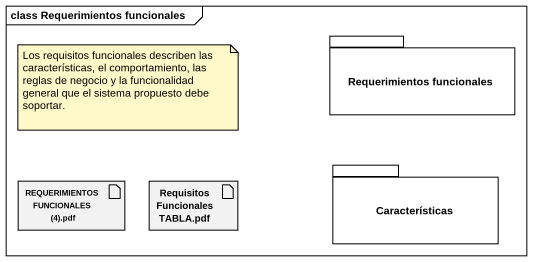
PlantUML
@startuml
mainframe class Requerimientos funcionales
package "Requerimientos funcionales" as Requerimientos_funcionales {
}
artifact "REQUERIMIENTOS FUNCIONALES (4).pdf" as REQUERIMIENTOS_FUNCIONALES
artifact "Requisitos Funcionales TABLA.pdf" as Requisitos_Funcionales
package Características {
}
note as N1
  Los requisitos funcionales describen las características, el comportamiento, las reglas de negocio y la funcionalidad general que el sistema propuesto debe soportar.
end note
@enduml
